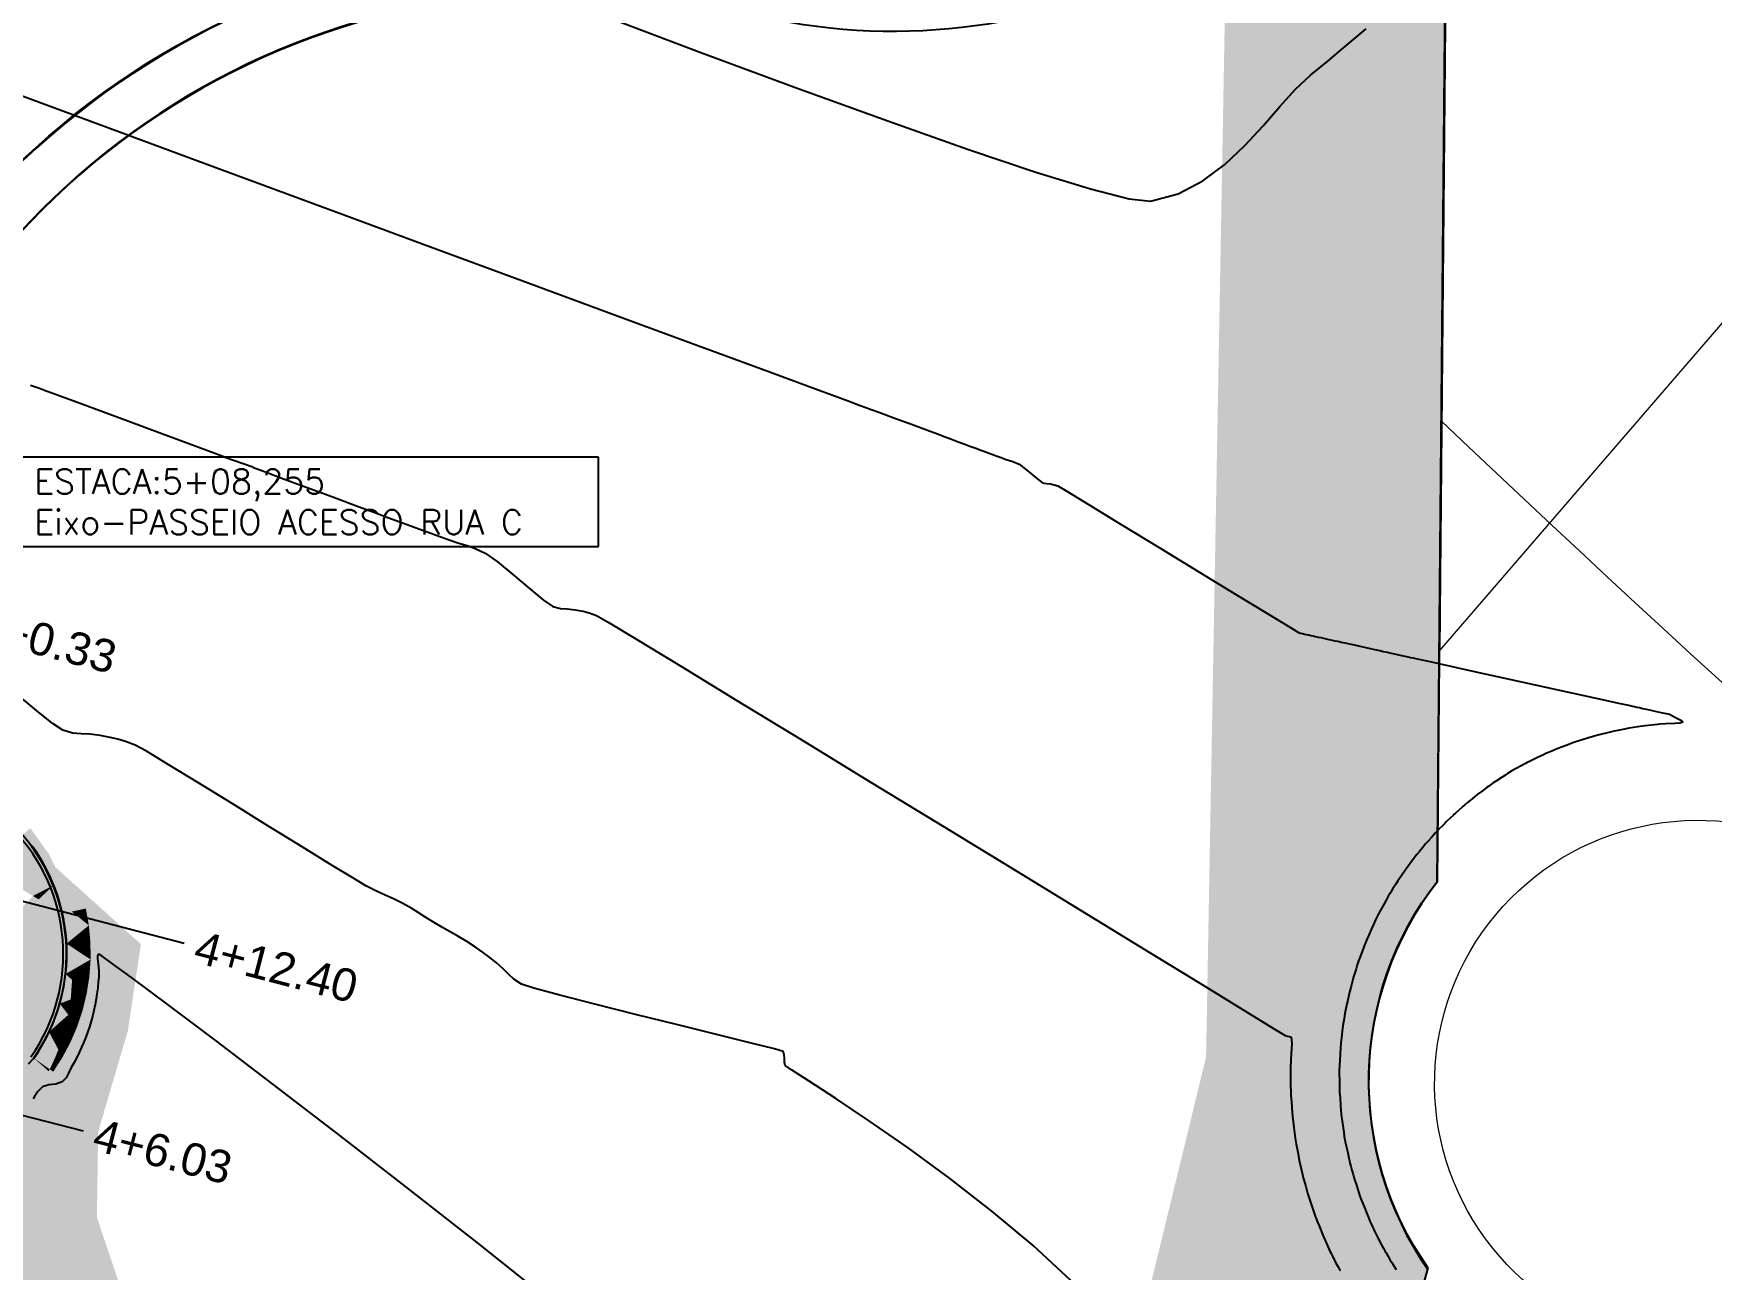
# Model space of a CAD drawing. Header units: millimetres. Extents: x 340454 to 342791, y 6993867 to 6995092.
# Drawn here: x 340772 to 340823.5, y 6994465.9 to 6994503.8 of the extents above; entities that cross this region are included whole.
import ezdxf

# ---------------------------------------------------------------- set-up
doc = ezdxf.new("R2010")
doc.units = ezdxf.units.MM
doc.header["$LTSCALE"] = 10
doc.linetypes.add('DASHDOT', pattern=[25.4, 12.7, -6.35, 0, -6.35])
for name, color, linetype in [('_1 TXT_Elementos', 2, 'Continuous'), ('A-MODELAGEM', 7, 'Continuous'), ('F-HZ-CORREDOR-FEAT', 2, 'Continuous'), ('F-HZ-SECAO-TXT', 7, 'Continuous'), ('Lotes', 7, 'Continuous'), ('T-HM-CURVA_INTERMEDIARIA', 45, 'Continuous'), ('T-HM-CURVA_MESTRA', 20, 'Continuous'), ('TRAMA', 7, 'Continuous'), ('U-SC-SECAO_TIPO', 251, 'Continuous'), ('URB-Calçadas', 2, 'Continuous'), ('URB-Quadras', 3, 'Continuous')]:
    doc.layers.add(name, color=color, linetype=linetype)
doc.layers.add('LOTES OK', color=7, linetype='Continuous', lineweight=0)
doc.styles.add('ARIAL', font='arial.ttf', dxfattribs={"height": 2})
doc.styles.add('Padrao', font='romans.shx', dxfattribs={"height": 1.5})

msp = doc.modelspace()

# ---------------------------------------------------------------- hatches: boundary and pattern name
at = {"layer": 'TRAMA'}
h = msp.add_hatch(dxfattribs=at)
h.set_pattern_fill('MUDST', color=253, scale=0.8)
h.set_pattern_definition([(0, (340635.80377947, 6994418.669295673), (0.4, 0.2), [0.2, -0.2, 0, -0.2, 0, -0.2])])
edge = h.paths.add_edge_path()
edge.add_line((340775.2415900321, 6994463.544010231), (340773.926956835, 6994467.451392227))
edge.add_line((340773.926956835, 6994467.451392227), (340773.9634744253, 6994470.080658616))
edge.add_line((340773.9634744253, 6994470.080658616), (340774.8764141432, 6994473.184653659))
edge.add_line((340774.8764141432, 6994473.184653659), (340775.2781076196, 6994475.850437636))
edge.add_line((340775.2781076196, 6994475.850437636), (340772.3567005207, 6994478.479704026))
edge.add_line((340772.3567005207, 6994478.479704026), (340772.1113163687, 6994478.56879254))
edge.add_arc((340767.3695685561, 6994475.545401261), 5.62361690937754, -34.95139549330008, 32.522038567593995, ccw=False)
edge.add_arc((340777.8891214546, 6994467.081107953), 7.900370997729873, 138.4255521696535, 185.7549853842249)
edge.add_arc((340763.7674326897, 6994465.308064565), 6.337497923340344, 8.402893336363604, 8.903292699112399, ccw=False)
edge.add_arc((340763.7122437732, 6994465.674823641), 6.349340429803295, -132.91346437279537, 5.054143466917878, ccw=False)
edge.add_line((340759.3890223452, 6994461.024675216), (340758.6532879491, 6994458.189724213))
edge.add_arc((340759.3498656192, 6994458.087026017), 0.7041074988444227, 171.6131574558095, 219.1842201996361)
edge.add_arc((340763.377193621, 6994463.712554177), 7.600189761903664, 233.0076796841595, 307.83901238882)
edge.add_arc((340770.751698473, 6994453.50958394), 5.000291640619234, -10.29082750913659, 122.84783326294561, ccw=False)
edge.add_arc((340781.3975773245, 6994453.004215658), 5.739147931130092, 183.8755596439495, 221.0511416022535)
edge.add_arc((340774.7480246409, 6994446.18660715), 3.831837472670708, -82.83534843441782, 52.709844923004084, ccw=False)
edge.add_line((340775.2259357328, 6994442.384689291), (340779.3156788801, 6994440.222130106))
edge.add_line((340779.3156788801, 6994440.222130106), (340785.1272172448, 6994436.453261166))
edge.add_line((340785.1272172448, 6994436.453261166), (340786.6922318046, 6994435.438325981))
edge.add_line((340786.6922318046, 6994435.438325981), (340788.1894529429, 6994434.050657608))
edge.add_line((340788.1894529429, 6994434.050657608), (340789.8327444349, 6994433.59418775))
edge.add_line((340789.8327444349, 6994433.59418775), (340792.4254932362, 6994434.3975747))
edge.add_line((340792.4254932362, 6994434.3975747), (340794.8356540943, 6994432.973388739))
edge.add_line((340794.8356540943, 6994432.973388739), (340795.3492992758, 6994431.340994197))
edge.add_line((340795.3492992758, 6994431.340994197), (340796.2246580883, 6994427.22678487))
edge.add_line((340796.2246580883, 6994427.226784871), (340803.3063628259, 6994425.217001162))
edge.add_line((340803.3063628259, 6994425.217001162), (340814.8207168676, 6994465.865040171))
edge.add_arc((340823.0024518378, 6994471.620362343), 10.00322550096473, 142.1474801481181, 215.1239111554315, ccw=False)
edge.add_line((340815.1039763781, 6994477.758652482), (340815.4399930966, 6994514.817981791))
edge.add_arc((340798.3779635882, 6994522.633541154), 18.76688091038982, 303.10439731711165, 335.38902857192556, ccw=False)
edge.add_line((340808.6278006035, 6994506.912960367), (340808.0057075338, 6994472.384672696))
edge.add_line((340808.0057075338, 6994472.384672696), (340798.512794486, 6994433.373198987))
edge.add_line((340798.512794486, 6994433.373198987), (340797.6268719293, 6994433.818692997))
edge.add_line((340797.6268719293, 6994433.818692997), (340792.7700326273, 6994436.119301088))
edge.add_line((340792.7700326273, 6994436.119301088), (340790.9441531894, 6994439.588472017))
edge.add_line((340790.9441531894, 6994439.588472017), (340792.185751206, 6994442.546396706))
edge.add_line((340792.185751206, 6994442.546396706), (340790.9441531894, 6994444.700934443))
edge.add_line((340790.9441531894, 6994444.700934443), (340790.2868365913, 6994446.745919412))
edge.add_line((340790.2868365913, 6994446.745919412), (340790.7250476561, 6994449.995984809))
edge.add_line((340790.7250476561, 6994449.995984809), (340789.2643441081, 6994450.397678287))
edge.add_line((340789.2643441081, 6994450.397678287), (340786.1968666546, 6994450.069019986))
edge.add_line((340786.1968666546, 6994450.069019986), (340784.3709872158, 6994449.66732651))
edge.add_line((340784.3709872158, 6994449.66732651), (340784.9187510477, 6994447.731894307))
edge.add_line((340784.9187510477, 6994447.731894307), (340783.7867057964, 6994445.577356572))
edge.add_line((340783.7867057964, 6994445.577356572), (340782.1434143034, 6994445.321733451))
edge.add_line((340782.1434143034, 6994445.321733451), (340778.1629971291, 6994448.170105372))
edge.add_line((340778.1629971291, 6994448.170105372), (340777.8708564208, 6994452.26007531))
edge.add_line((340777.8708564208, 6994452.26007531), (340777.1770222343, 6994455.254517589))
edge.add_line((340777.1770222343, 6994455.254517589), (340776.4466704594, 6994460.038321714))
edge.add_line((340776.4466704594, 6994460.038321714), (340775.2415900321, 6994463.544010231))

# ---------------------------------------------------------------- linework, layer by layer
at = {"layer": 'A-MODELAGEM', "color": 11, "linetype": 'Continuous', "lineweight": -3}
for points in [[(340771.6592882528, 6994479.223998389), (340772.193969584, 6994478.481517777), (340771.8807109069, 6994479.412612193)], [(340772.193969584, 6994478.481517777), (340772.4430491945, 6994478.631725987), (340771.8807109069, 6994479.412612193)], [(340771.6592882528, 6994479.223998389), (340771.2883278076, 6994477.73459029), (340772.193969584, 6994478.481517777)], [(340772.193969584, 6994478.481517777), (340771.2883278076, 6994477.73459029), (340771.9614103069, 6994477.331620788)], [(340772.193969584, 6994478.481517777), (340771.9614103069, 6994477.331620788), (340772.6011626374, 6994477.662154973)], [(340772.193969584, 6994478.481517777), (340772.6011626374, 6994477.662154973), (340772.4430491945, 6994478.631725987)], [(340772.6011626374, 6994477.662154973), (340772.8713047386, 6994477.769980778), (340772.4430491945, 6994478.631725987)], [(340772.6011626374, 6994477.662154973), (340772.8700868408, 6994476.787602883), (340772.8713047386, 6994477.769980778)], [(340772.8713047386, 6994477.769980778), (340772.8700868408, 6994476.787602883), (340772.9195098532, 6994477.613215849)], [(340772.6011626374, 6994477.662154973), (340771.9614103069, 6994477.331620788), (340772.1351196113, 6994477.227622315)], [(340772.6011626374, 6994477.662154973), (340772.1351196113, 6994477.227622315), (340772.8700868408, 6994476.787602883)], [(340773.6785087959, 6994476.427369917), (340773.1837030865, 6994476.826353028), (340773.0764044271, 6994475.933115059)], [(340773.5866458039, 6994476.945490871), (340773.1769238921, 6994476.85521195), (340773.1837030865, 6994476.826353028)], [(340773.5866458039, 6994476.945490871), (340773.1837030865, 6994476.826353028), (340773.6785087959, 6994476.427369917)], [(340773.6785087959, 6994476.427369917), (340773.0764044271, 6994475.933115059), (340773.0888480698, 6994475.870664306)], [(340773.6785087959, 6994476.427369917), (340773.0888480698, 6994475.870664306), (340773.7272059636, 6994475.903426487)], [(340773.7272059636, 6994475.903426487), (340773.0888480698, 6994475.870664306), (340773.0977357314, 6994475.797421674)], [(340773.7272059636, 6994475.903426487), (340773.0977357314, 6994475.797421674), (340773.7324036425, 6994475.377250551)], [(340773.7324036425, 6994475.377250551), (340773.0977357314, 6994475.797421674), (340773.1618185674, 6994475.049232512)], [(340773.7324036425, 6994475.377250551), (340773.1618185674, 6994475.049232512), (340773.1678552805, 6994474.912867906)], [(340773.7324036425, 6994475.377250551), (340773.1678552805, 6994474.912867906), (340773.6940662192, 6994474.852447377)], [(340773.6124563748, 6994474.33261282), (340773.1625602448, 6994474.752059516), (340773.1212217538, 6994474.14986938)], [(340773.6940662192, 6994474.852447377), (340773.1678552805, 6994474.912867906), (340773.1625602448, 6994474.752059516)], [(340773.6940662192, 6994474.852447377), (340773.1625602448, 6994474.752059516), (340773.6124563748, 6994474.33261282)], [(340773.6124563748, 6994474.33261282), (340773.1212217538, 6994474.14986938), (340773.0971795163, 6994473.933695313)], [(340773.6124563748, 6994474.33261282), (340773.0971795163, 6994473.933695313), (340773.4881332864, 6994473.821308703)], [(340773.3219487939, 6994473.32203839), (340773.0482682968, 6994473.678475173), (340772.9500752533, 6994473.250308941)], [(340773.4881332864, 6994473.821308703), (340773.0971795163, 6994473.933695313), (340773.0482682968, 6994473.678475173)], [(340773.4881332864, 6994473.821308703), (340773.0482682968, 6994473.678475173), (340773.3219487939, 6994473.32203839)], [(340773.3219487939, 6994473.32203839), (340772.9500752533, 6994473.250308941), (340772.8689560572, 6994472.955738522)], [(340773.3219487939, 6994473.32203839), (340772.8689560572, 6994472.955738522), (340773.1150415649, 6994472.838222796)], [(340772.868829292, 6994472.373176941), (340772.7430004762, 6994472.609530052), (340772.6447780011, 6994472.367586209)], [(340773.1150415649, 6994472.838222796), (340772.8689560572, 6994472.955738522), (340772.7430004762, 6994472.609530052)], [(340773.1150415649, 6994472.838222796), (340772.7430004762, 6994472.609530052), (340772.868829292, 6994472.373176941)], [(340772.868829292, 6994472.373176941), (340772.6447780011, 6994472.367586209), (340772.4783818903, 6994472.004781451)], [(340772.868829292, 6994472.373176941), (340772.4783818903, 6994472.004781451), (340772.5849989788, 6994471.930087239)], [(340772.4617299314, 6994471.974211441), (340772.4617285875, 6994471.974212502), (340772.4432057682, 6994471.944409214)], [(340772.4617299314, 6994471.974211441), (340772.4783818903, 6994472.004781451), (340772.4617285875, 6994471.974212502)]]:
    msp.add_solid(points, dxfattribs=at)
at = {"layer": 'A-MODELAGEM', "color": 161, "linetype": 'Continuous', "lineweight": -3}
for points in [[(340771.9614103069, 6994477.331620788), (340769.7056343469, 6994474.962400799), (340772.1351196113, 6994477.227622315)], [(340772.8700868408, 6994476.787602883), (340772.1351196113, 6994477.227622315), (340769.7056343469, 6994474.962400799)], [(340772.8700868408, 6994476.787602883), (340773.1541393306, 6994476.850191556), (340772.9195098532, 6994477.613215849)], [(340772.8700868408, 6994476.787602883), (340769.7056343469, 6994474.962400799), (340772.9944229273, 6994475.865818163)], [(340772.8700868408, 6994476.787602883), (340772.9944229273, 6994475.865818163), (340773.1541393306, 6994476.850191556)], [(340773.1837030865, 6994476.826353028), (340773.1541393306, 6994476.850191556), (340772.9944229273, 6994475.865818163)], [(340773.1837030865, 6994476.826353028), (340772.9944229273, 6994475.865818163), (340773.0764044271, 6994475.933115059)], [(340773.1837030865, 6994476.826353028), (340773.1769238921, 6994476.85521195), (340773.1541393306, 6994476.850191556)], [(340772.9944229273, 6994475.865818163), (340769.7056343469, 6994474.962400799), (340770.2111829591, 6994474.320860465)], [(340772.9944229273, 6994475.865818163), (340770.2111829591, 6994474.320860465), (340772.9651083183, 6994474.936147693)], [(340773.0977357314, 6994475.797421674), (340772.9944229273, 6994475.865818163), (340772.9651083183, 6994474.936147693)], [(340773.0977357314, 6994475.797421674), (340772.9651083183, 6994474.936147693), (340773.1618185674, 6994475.049232512)], [(340773.0888480698, 6994475.870664306), (340773.0764044271, 6994475.933115059), (340772.9944229273, 6994475.865818163)], [(340773.0977357314, 6994475.797421674), (340773.0888480698, 6994475.870664306), (340772.9944229273, 6994475.865818163)], [(340772.9651083183, 6994474.936147693), (340770.2111829591, 6994474.320860465), (340772.7829450721, 6994474.024027589)], [(340773.1625602448, 6994474.752059516), (340772.9651083183, 6994474.936147693), (340772.7829450721, 6994474.024027589)], [(340773.1625602448, 6994474.752059516), (340772.7829450721, 6994474.024027589), (340773.1212217538, 6994474.14986938)], [(340773.1678552805, 6994474.912867906), (340773.1618185674, 6994475.049232512), (340772.9651083183, 6994474.936147693)], [(340773.1625602448, 6994474.752059516), (340773.1678552805, 6994474.912867906), (340772.9651083183, 6994474.936147693)], [(340772.7829450721, 6994474.024027589), (340770.2111829591, 6994474.320860465), (340770.8385248865, 6994473.091344777)], [(340773.0971795163, 6994473.933695313), (340773.1212217538, 6994474.14986938), (340772.7829450721, 6994474.024027589)], [(340772.7829450721, 6994474.024027589), (340770.8385248865, 6994473.091344777), (340772.4529172413, 6994473.154413789)], [(340773.0482682968, 6994473.678475173), (340772.7829450721, 6994474.024027589), (340772.4529172413, 6994473.154413789)], [(340773.0482682968, 6994473.678475173), (340772.4529172413, 6994473.154413789), (340772.9500752533, 6994473.250308941)], [(340773.0482682968, 6994473.678475173), (340773.0971795163, 6994473.933695313), (340772.7829450721, 6994474.024027589)], [(340772.4529172413, 6994473.154413789), (340770.8385248865, 6994473.091344777), (340771.9840545058, 6994472.351099238)], [(340772.7430004762, 6994472.609530052), (340772.4529172413, 6994473.154413789), (340771.9840545058, 6994472.351099238)], [(340772.8689560572, 6994472.955738522), (340772.9500752533, 6994473.250308941), (340772.4529172413, 6994473.154413789)], [(340772.7430004762, 6994472.609530052), (340772.8689560572, 6994472.955738522), (340772.4529172413, 6994473.154413789)], [(340770.8385248865, 6994473.091344777), (340771.606264122, 6994471.890721851), (340771.9840545058, 6994472.351099238)], [(340772.7430004762, 6994472.609530052), (340771.9840545058, 6994472.351099238), (340772.6447780011, 6994472.367586209)], [(340772.4432057682, 6994471.944409214), (340771.9840545058, 6994472.351099238), (340771.606264122, 6994471.890721851)], [(340772.4783818903, 6994472.004781451), (340772.6447780011, 6994472.367586209), (340771.9840545058, 6994472.351099238)], [(340772.4783818903, 6994472.004781451), (340771.9840545058, 6994472.351099238), (340772.4617285875, 6994471.974212502)], [(340772.4432057682, 6994471.944409214), (340772.4617285875, 6994471.974212502), (340771.9840545058, 6994472.351099238)], [(340772.1729308539, 6994471.460401777), (340771.606264122, 6994471.890721851), (340771.2642265381, 6994471.403194208)], [(340772.1729308539, 6994471.460401777), (340772.4432057682, 6994471.944409214), (340771.606264122, 6994471.890721851)], [(340771.9083581846, 6994470.986605903), (340772.1729308539, 6994471.460401777), (340771.2642265381, 6994471.403194208)]]:
    msp.add_solid(points, dxfattribs=at)
at = {"layer": 'F-HZ-CORREDOR-FEAT', "color": 2, "linetype": 'Continuous', "lineweight": -3}
msp.add_polyline3d([(340771.8287809952, 6994472.170377375, 723.5), (340771.9840545058, 6994472.351099238, 723.5), (340772.0971986615, 6994472.518948811, 723.5), (340772.2042282718, 6994472.690761912, 723.5), (340772.3050046436, 6994472.866315898, 723.5), (340772.3993971865, 6994473.045383279, 723.5), (340772.4872835826, 6994473.227732013, 723.5), (340772.5685499452, 6994473.413125803, 723.5), (340772.6430909659, 6994473.601324409, 723.5), (340772.7108100514, 6994473.792083955, 723.5), (340772.7716194484, 6994473.985157249, 723.5), (340772.8254403576, 6994474.180294095, 723.5), (340772.8722030356, 6994474.377241629, 723.5), (340772.9118468854, 6994474.575744637, 723.5), (340772.9443205348, 6994474.775545891, 723.5), (340772.9695819031, 6994474.976386481, 723.5), (340772.9875982557, 6994475.178006149, 723.5), (340772.998346246, 6994475.380143626, 723.5), (340773.0018119465, 6994475.582536976, 723.5), (340772.9979908661, 6994475.784923929, 723.5), (340772.9868879564, 6994475.987042222, 723.5), (340772.968517605, 6994476.188629943, 723.5), (340772.9429036169, 6994476.389425866, 723.5), (340772.9100791839, 6994476.589169792, 723.5), (340772.8700868411, 6994476.787602883, 723.5), (340772.8700868408, 6994476.787602883, 723.5), (340772.8215387843, 6994476.990027427, 723.5), (340772.7655317428, 6994477.190516382, 723.5), (340772.7021424685, 6994477.388794997, 723.5), (340772.6314578298, 6994477.584591554, 723.5), (340772.5535746931, 6994477.777637731, 723.5), (340772.4685997891, 6994477.967668979, 723.5), (340772.3766495676, 6994478.154424881, 723.5), (340772.2778500368, 6994478.337649503, 723.5), (340772.1723365916, 6994478.517091757, 723.5), (340772.0602538275, 6994478.692505735, 723.5), (340771.9417553425, 6994478.863651049, 723.5)], dxfattribs=at)
at = {"layer": 'Lotes', "color": 253}
for p, q in [((340815.1039763781, 6994477.758652482), (340815.6185912582, 6994534.51559718)), ((340802.2143440475, 6994421.369147025), (340814.8207168676, 6994465.865040171))]:
    msp.add_line(p, q, dxfattribs=at)
at = {"layer": 'Lotes'}
msp.add_lwpolyline([(340814.8296901638, 6994465.896712184, -0.3296365296011478), (340815.1129496743, 6994477.790324494), (340815.6275645545, 6994534.547269193), (340837.6918527535, 6994554.89342866, -0.01954912389128214), (340816.0881231818, 6994580.139579329, -0.01115473295770869), (340804.4535534656, 6994595.590278958), (340780.2366630904, 6994577.232246371), (340785.597147237, 6994569.969349294), (340782.2520063446, 6994557.079764986), (340779.0083927853, 6994544.581388451), (340775.4333531746, 6994530.805952393), (340771.7739909458, 6994516.70560222), (340768.9476800381, 6994505.815187168), (340765.681632828, 6994493.230368704), (340762.6880162802, 6994481.695287187), (340758.9881128874, 6994467.438722741), (340754.7892308826, 6994451.259480867), (340715.382214468, 6994462.082285518, -0.04130069244914397), (340714.8638121338, 6994460.516104633), (340710.7490761728, 6994451.519120874), (340803.3136639392, 6994425.249344407), (340814.8296901638, 6994465.896712184, -0.3296365296011478)], format="xyb", close=True, dxfattribs=at)
at = {"layer": 'Lotes', "color": 251, "true_color": 0x636466}
msp.add_lwpolyline([(340766.8921907106, 6994489.93315932), (340765.0014257926, 6994490.560643299, 0.2222581499363408), (340765.813768704, 6994491.327551419, -0.3766149161017862), (340794.3451807671, 6994505.878228046, 0.3367211616832966), (340813.4743908221, 6994514.268046468), (340813.5450234131, 6994533.489167686, -0.6948479457966152), (340781.9964642803, 6994554.546171589), (340782.4607269677, 6994557.835278867), (340785.6109932791, 6994569.973967346), (340787.7725853698, 6994570.390041351), (340784.1879275, 6994556.577544322, 0.7895575589109255), (340814.2785100929, 6994536.019859605), (340815.6309933806, 6994534.546492909), (340815.449017747, 6994514.849835478, -0.3586739183881637), (340793.9940628533, 6994504.419901536, 0.3878772463581783)], format="xyb", close=True, dxfattribs=at)
at = {"layer": 'Lotes', "color": 253}
for centre, radius, start, end in [((340788.3601384544, 6994482.317241807), 24.27670668395491, 75.65219258227708, 158.2943548195015), ((340788.3601384544, 6994482.317241807), 22.77670668395491, 75.65219258227708, 160.5505811758116), ((340767.3695685561, 6994475.545401261), 5.523616909317277, 325.1081657907425, 123.0218930044139), ((340767.3695685561, 6994475.545401261), 5.623616909317277, 325.1081657907425, 121.9188197611606), ((340823.0024518378, 6994471.620362343), 10.00322550096479, 142.1474801398777, 215.1239111694856)]:
    msp.add_arc(centre, radius, start, end, dxfattribs=at)
at = {"layer": 'LOTES OK', "lineweight": 20}
msp.add_lwpolyline([(340857.9033050556, 6994534.394199071, -0.008295069732693427), (340847.6205100361, 6994544.472934299), (340815.4376068454, 6994512.074343974), (340815.1909798104, 6994484.873814948), (340857.9033050556, 6994534.394199071, -0.008295069732693427)], format="xyb", close=True, dxfattribs=at)
at = {"layer": 'T-HM-CURVA_INTERMEDIARIA', "color": 45, "linetype": 'Continuous', "lineweight": -3, "flags": 128}
for points, elevation in [([(340789.3193429707, 6994504.444896592), (340792.4824064084, 6994503.253575752), (340795.4707935611, 6994502.145349494), (340798.2231078309, 6994501.145875887), (340800.6779526199, 6994500.280812996), (340802.7739313301, 6994499.57581889), (340804.4496473639, 6994499.056551631), (340805.643704123, 6994498.748669288), (340806.2947050099, 6994498.677829929), (340807.143992362, 6994498.911958712), (340807.9041641515, 6994499.304251345), (340808.5862406133, 6994499.811328391), (340809.2012419826, 6994500.389810418), (340809.7601884942, 6994500.996317998), (340810.2741003834, 6994501.587471693), (340810.7539978853, 6994502.119892076), (340811.2109012346, 6994502.550199711), (340811.741920501, 6994502.984459364), (340812.1710048669, 6994503.340900363), (340812.5485129214, 6994503.65918158), (340812.9248032538, 6994503.978961884)], 727), ([(340803.8547263966, 6994465.516274843), (340802.690215818, 6994466.593943034), (340801.4258295692, 6994467.650291326), (340800.1245797387, 6994468.657608193), (340798.8494784153, 6994469.588182115), (340797.6635376873, 6994470.414301568), (340796.6297696433, 6994471.108255027), (340795.811186372, 6994471.642330973), (340795.2707999616, 6994471.98881788), (340795.071622501, 6994472.120004225), (340795.05427568, 6994472.225094552), (340795.0513076852, 6994472.338575754), (340795.0426976786, 6994472.455637578), (340795.0129855432, 6994472.554718344), (340794.7407027548, 6994472.629418639), (340794.0294275287, 6994472.808389344), (340793.0008023298, 6994473.063577546), (340791.7764696231, 6994473.366930331), (340790.4780718734, 6994473.690394782), (340789.2272515458, 6994474.005917992), (340788.145651105, 6994474.28544704), (340787.3549130162, 6994474.500929016), (340786.9766797441, 6994474.624311005), (340786.7386095195, 6994474.774742898), (340786.5723177664, 6994474.927742926), (340786.4125075815, 6994475.094739524), (340786.1938820617, 6994475.287161126), (340785.9588096602, 6994475.467182117), (340785.7613992162, 6994475.611585296), (340785.5539644067, 6994475.753711733), (340785.2888189079, 6994475.926902495), (340785.0128696916, 6994476.098030041), (340784.7773693039, 6994476.233512316), (340784.5411497837, 6994476.366008608), (340784.2630431697, 6994476.52817821), (340784.0013427284, 6994476.691026612), (340783.800183174, 6994476.82241127), (340783.5971587164, 6994476.950269429), (340783.329863566, 6994477.102538334), (340783.0411474755, 6994477.247219638), (340782.7854688642, 6994477.359472057), (340782.5178349419, 6994477.477968435), (340782.1932529184, 6994477.641381609), (340781.8355771051, 6994477.853139992), (340781.1520571634, 6994478.271823316), (340780.2362161128, 6994478.837560549), (340779.1815769732, 6994479.490480654), (340778.0816627641, 6994480.170712594), (340777.0299965055, 6994480.818385334), (340776.1201012166, 6994481.373627837), (340775.4454999174, 6994481.776569067), (340775.0997156274, 6994481.967337988), (340774.809456934, 6994482.080923188), (340774.5739091791, 6994482.149060953), (340774.3320550945, 6994482.199723382), (340774.0228774118, 6994482.260882574), (340773.7035980434, 6994482.302046253), (340773.4390461594, 6994482.308882908), (340773.1796153782, 6994482.333605778), (340772.8756993181, 6994482.428428109), (340772.5821670722, 6994482.617177573), (340772.1303798172, 6994482.974064605), (340771.5760760743, 6994483.437521126)], 724), ([(340787.832794984, 6994464.908899999), (340785.6048416767, 6994466.680298691), (340783.4041142283, 6994468.406513274), (340781.292767965, 6994470.043693776), (340779.3329582129, 6994471.54799023), (340777.5868402986, 6994472.875552666), (340776.1165695481, 6994473.982531115), (340774.9843012877, 6994474.825075606), (340774.3636168516, 6994475.279251573), (340774.0853136479, 6994475.476898509), (340773.9963844957, 6994475.535313022), (340773.9823935426, 6994475.541462846), (340773.9658961543, 6994475.529760652), (340773.9469194059, 6994475.492032437), (340773.9449979361, 6994475.405255379), (340773.968180158, 6994475.248957366), (340773.9875240054, 6994475.022091498), (340773.980326582, 6994474.836304376), (340773.9695611596, 6994474.688935892), (340773.9496823688, 6994474.504075158), (340773.9271441093, 6994474.319519788), (340773.9042274816, 6994474.173546528), (340773.8691279167, 6994473.990963182), (340773.8314032496, 6994473.808904109), (340773.7964924376, 6994473.665326255), (340773.746412595, 6994473.486271329), (340773.6937600033, 6994473.307955985), (340773.6470942095, 6994473.16775731), (340773.5823772275, 6994472.993457656), (340773.5151574774, 6994472.820107831), (340773.457056448, 6994472.68424895), (340773.3781457564, 6994472.515898841), (340773.2968194261, 6994472.348702294), (340773.2276812593, 6994472.218114092), (340773.1351175403, 6994472.05686703), (340773.0495499504, 6994471.882792857), (340772.9791564555, 6994471.744193591), (340772.8549577664, 6994471.619507431), (340772.6590125141, 6994471.549591326), (340772.4458802577, 6994471.529821284), (340772.2553330989, 6994471.47041409), (340772.1097050415, 6994471.327617293), (340772.010860589, 6994471.173758629), (340771.9678675923, 6994471.093175156)], 723)]:
    msp.add_lwpolyline(points, dxfattribs=dict(at, elevation=elevation))
at = {"layer": 'U-SC-SECAO_TIPO', "color": 251, "linetype": 'DASHDOT', "lineweight": -3}
msp.add_lwpolyline([(340707.7127667693, 6994487.19172467), (340761.5192487005, 6994473.221422977), (340773.4996159328, 6994470.110843385)], dxfattribs=at)
at = {"layer": 'URB-Calçadas', "lineweight": 0}
msp.add_lwpolyline([(340929.4962612677, 6994396.688657155, -0.02977888698519165), (340865.3719861326, 6994434.154716613, -0.02638755724755585), (340826.4974102738, 6994464.235048761, -1.542162776809688), (340826.3174376402, 6994478.992449414, 0.02954625008291793), (340871.6682348978, 6994443.174542082, 0.4274982092078489), (340881.5897919205, 6994445.170834777), (340908.3601913211, 6994487.467860007, 0.3995372229173022), (340906.4819738482, 6994496.930335279, -0.09094665630603889), (340799.1113483528, 6994606.609013187, 0.4756489396069019)], format="xyb", dxfattribs=at)
at = {"layer": 'URB-Quadras', "color": 252, "lineweight": 0}
msp.add_lwpolyline([(340815.2411144089, 6994491.9256553, 0.03821255592600676), (340872.8130074005, 6994444.814510348, 0.4274982092043948), (340879.8998338775, 6994446.24043368), (340906.6702332781, 6994488.53745891, 0.3995372229516505), (340905.3286493866, 6994495.296369953, -0.09094665630603511), (340797.453226862, 6994605.490696093, 0.4271645758841804), (340790.3324443423, 6994606.713177383), (340742.1055204778, 6994571.001784097, 0.2650804574618922), (340740.1075350162, 6994566.46906181, -0.1723070035642484), (340715.61074712, 6994465.576284709, -0.08917161843095704), (340715.61074712, 6994465.576284709, -2.016246727265876), (340701.9173511911, 6994473.704232113, 0.1571941398471889), (340704.2698618572, 6994475.673686822, 0.1979946803496958), (340722.4662358675, 6994581.028750973, 0.1048692255249111), (340721.6035202781, 6994582.915430511), (340685.6056023084, 6994631.48151991, 0.2534995179847473), (340684.7421263697, 6994631.884239211, -0.1805595750424949), (340678.012140247, 6994633.94494546)], format="xyb", dxfattribs=at)
msp.add_lwpolyline([(340837.6918525246, 6994554.893428299, -0.0195491238912916), (340816.088122953, 6994580.139578967, -0.01115473295770325), (340804.4535532367, 6994595.590278597), (340780.2366628615, 6994577.23224601), (340785.5971470081, 6994569.969348933), (340782.2520061157, 6994557.079764625), (340779.0083925564, 6994544.58138809), (340775.4333529457, 6994530.805952032), (340771.7739907169, 6994516.705601859), (340768.9476798092, 6994505.815186807), (340765.6816325991, 6994493.230368342), (340762.6880160513, 6994481.695286825), (340758.9881126586, 6994467.43872238), (340754.7892306537, 6994451.259480505), (340715.3822142391, 6994462.082285156, -0.04130069239981519), (340714.8638119058, 6994460.516104273), (340709.0659121114, 6994447.838836332), (340802.2233171148, 6994421.400818677), (340814.8146837231, 6994465.843745373, -0.3270258552742779), (340815.1129494454, 6994477.790324134), (340815.6275643256, 6994534.547268832), (340837.6918525246, 6994554.893428299, -0.01914531053851413)], format="xyb", close=True, dxfattribs=at)

# ---------------------------------------------------------------- texts
at = {"layer": 'F-HZ-SECAO-TXT', "color": 7, "linetype": 'Continuous', "lineweight": -3, "char_height": 1, "attachment_point": 4, "style": 'ARIAL'}
for s, insert, rotation in [('5+0.33', (340770.3156594505, 6994485.712550996), 345.44511915740844), ('4+12.40', (340776.972199361, 6994475.785783651), 345.4451191600662), ('4+6.03', (340773.8625811964, 6994470.016603173), 345.4451191597803)]:
    msp.add_mtext(s, dxfattribs=dict(at, insert=insert, rotation=rotation))

# ---------------------------------------------------------------- next in the draw order: texts
at = {"layer": '_1 TXT_Elementos', "color": 1, "linetype": 'Continuous', "lineweight": -3, "insert": (340772.0021198722, 6994489.442215593), "char_height": 0.75, "width": 17.13392857142858, "attachment_point": 4, "style": 'Padrao', "bg_fill": 3, "box_fill_scale": 1.5, "bg_fill_color": 256, "bg_fill_true_color": 13158600, "bg_fill_transparency": 0}
msp.add_mtext('{\\C1;ESTACA:5+08,255\\PEixo-PASSEIO ACESSO RUA C}', dxfattribs=at)

# ---------------------------------------------------------------- next in the draw order: linework, layer by layer
at = {"layer": '_1 TXT_Elementos', "color": 1, "linetype": 'Continuous', "lineweight": -3}
for p, q in [((340789.3414055865, 6994490.817215593), (340771.6271198722, 6994490.817215593)), ((340789.3414055865, 6994488.067215593), (340789.3414055865, 6994490.817215593)), ((340771.6271198722, 6994488.067215593), (340789.3414055865, 6994488.067215593))]:
    msp.add_line(p, q, dxfattribs=at)
at = {"layer": 'T-HM-CURVA_INTERMEDIARIA', "color": 45, "linetype": 'Continuous', "lineweight": -3, "elevation": 726, "flags": 128}
msp.add_lwpolyline([(340771.3824841685, 6994502.005861511), (340774.5392785214, 6994500.840245779), (340777.7772863006, 6994499.644639945), (340781.0165432642, 6994498.448570627), (340784.1770851703, 6994497.281564446), (340787.1789477767, 6994496.17314802), (340789.9421668421, 6994495.15284797), (340792.3867781241, 6994494.250190913), (340794.4328173811, 6994493.494703467), (340796.000320371, 6994492.915912254), (340797.0093228521, 6994492.54334389), (340797.3798605824, 6994492.406524997), (340797.5464187416, 6994492.345025318), (340797.7129769009, 6994492.283525639), (340797.9547346623, 6994492.194349109), (340798.4133439166, 6994492.0251924), (340798.9550351809, 6994491.825313753), (340799.4460389722, 6994491.643971399), (340799.7525858075, 6994491.530423582), (340799.9895741561, 6994491.441589298), (340800.1794040604, 6994491.369855214), (340800.3890154575, 6994491.291218779), (340800.589706017, 6994491.216758727), (340800.7503456989, 6994491.157619069), (340800.9342328756, 6994491.08989519), (340801.1136618209, 6994491.023640374), (340801.2570974497, 6994490.970676227), (340801.4220940951, 6994490.909750593), (340801.5833844985, 6994490.850193501), (340801.7122788253, 6994490.802598787), (340801.8611975448, 6994490.747609987), (340802.0652198036, 6994490.68384873), (340802.2585047652, 6994490.600902797), (340802.5027807808, 6994490.419374243), (340802.8002054936, 6994490.171452914), (340802.9839379322, 6994490.029982616), (340803.1048062522, 6994490.00645059), (340803.2267580489, 6994489.994518701), (340803.3426178039, 6994489.968700291), (340803.454689512, 6994489.932384904), (340803.7258855275, 6994489.770154938), (340804.4144278915, 6994489.351867144), (340805.4004146308, 6994488.750965388), (340806.5639437723, 6994488.040893535), (340807.7851133427, 6994487.295095446), (340808.9440213689, 6994486.587014985), (340809.9207658776, 6994485.990096016), (340810.5954448957, 6994485.577782403), (340810.8481564501, 6994485.423518009), (340810.9118371825, 6994485.406168476), (340810.9711250017, 6994485.39313224), (340811.0268348371, 6994485.380882732), (340811.085489089, 6994485.367985805), (340811.1587951098, 6994485.351867239), (340811.2276196427, 6994485.336734065), (340811.2918850607, 6994485.322603351), (340811.3542168278, 6994485.308897811), (340811.4057304273, 6994485.297570974), (340811.4546691541, 6994485.2868103), (340811.534052768, 6994485.269355391), (340811.6500829286, 6994485.243842619), (340811.7725639654, 6994485.216911425), (340811.8812862381, 6994485.193005515), (340811.9660737025, 6994485.174362404), (340812.0386037059, 6994485.15841447), (340812.095122075, 6994485.145987182), (340812.1516404441, 6994485.133559894), (340812.2645319268, 6994485.108737256), (340812.4646676124, 6994485.064731319), (340812.6904925136, 6994485.015076823), (340812.8239859607, 6994484.985724214), (340812.9123530583, 6994484.96629401), (340813.0523346878, 6994484.935514777), (340813.2332148672, 6994484.895742751), (340813.3424772665, 6994484.871718078), (340813.4517396658, 6994484.847693405), (340813.5677330876, 6994484.822188712), (340813.6958420787, 6994484.794020041), (340813.8314723314, 6994484.764197591), (340813.9683870354, 6994484.734092714), (340814.1112493863, 6994484.702680066), (340814.2150456489, 6994484.679857291), (340814.290354739, 6994484.663298289), (340814.3656638291, 6994484.646739287), (340814.4878630193, 6994484.619870067), (340814.6844820263, 6994484.576637378), (340814.7934640623, 6994484.552674351), (340814.8838158973, 6994484.532807742), (340815.0284923516, 6994484.500996209), (340815.2877600788, 6994484.443988287), (340815.4329104893, 6994484.41207254), (340815.5260996233, 6994484.391582065), (340815.8344233866, 6994484.323787677), (340816.6215106773, 6994484.150722518), (340817.6957783542, 6994483.914511984), (340818.8656432762, 6994483.657281483), (340819.9395223017, 6994483.421156408), (340820.7258322896, 6994483.24826216), (340821.0329900984, 6994483.180724143), (340821.1127350908, 6994483.163189773), (340821.1712043503, 6994483.150333522), (340821.2358546032, 6994483.13611819), (340821.3195308482, 6994483.117719415), (340821.4160415862, 6994483.096498583), (340821.5396243362, 6994483.069325144), (340821.6712110041, 6994483.0403918), (340821.8440431674, 6994483.002389374), (340822.0331944689, 6994482.960798688), (340822.1419094766, 6994482.936894377), (340822.1925436708, 6994482.926439443), (340822.2427296505, 6994482.914725984), (340822.4338621509, 6994482.81942236), (340822.6177694178, 6994482.72523792), (340822.6517989109, 6994482.674014633), (340822.5613305609, 6994482.644775135), (340822.4049358293, 6994482.634973071), (340822.1204505602, 6994482.618596185), (340821.9496730462, 6994482.608559931), (340821.8708174578, 6994482.60152319), (340821.7920384612, 6994482.593658935), (340821.6930656395, 6994482.582785656), (340821.5000029011, 6994482.55969635), (340821.2689675861, 6994482.527694392), (340821.0074593921, 6994482.483460973), (340820.7632349774, 6994482.438178216), (340820.6527971237, 6994482.416900888), (340820.5941011247, 6994482.404445347), (340820.5415879553, 6994482.391495107), (340820.3816747429, 6994482.351857777), (340820.0878689181, 6994482.279007325), (340819.9277121004, 6994482.239226643), (340819.873361505, 6994482.222535249), (340819.754535884, 6994482.185952759), (340819.5336591762, 6994482.117871486), (340819.4017736735, 6994482.076986058), (340819.329459689, 6994482.052353268), (340819.2724100397, 6994482.032616328), (340819.223911465, 6994482.014718922), (340819.0976236652, 6994481.968590414), (340818.8969169502, 6994481.89351003), (340818.7442197921, 6994481.832394133), (340818.6307653367, 6994481.785354678), (340818.5220177501, 6994481.738623267), (340818.445223025, 6994481.70511393), (340818.3734334514, 6994481.671483177), (340818.1905343772, 6994481.585528623), (340818.0052991729, 6994481.498341543), (340817.9208877258, 6994481.455920513), (340817.8738161449, 6994481.430554701), (340817.8239880882, 6994481.40353612), (340817.7096860239, 6994481.341564428), (340817.5103089389, 6994481.233417584), (340817.398473612, 6994481.172633101), (340817.3162586608, 6994481.124670579), (340817.2664550258, 6994481.09207424), (340817.2111148522, 6994481.055560798), (340817.1057207641, 6994480.98651528), (340816.9263109917, 6994480.868955079), (340816.8251057999, 6994480.802493623), (340816.7834781162, 6994480.773478425), (340816.7420266165, 6994480.744211232), (340816.6947560514, 6994480.709099762), (340816.6437956216, 6994480.671070857), (340816.4991270229, 6994480.563963227), (340816.3389556065, 6994480.444672528), (340816.2550938121, 6994480.378598285), (340816.1929434802, 6994480.328924133), (340816.1263406996, 6994480.273500352), (340816.0389530619, 6994480.201083122), (340815.9487782021, 6994480.126120753), (340815.9089795615, 6994480.090961874), (340815.8692953049, 6994480.055669475), (340815.7701655421, 6994479.968155138), (340815.6711165729, 6994479.880463962), (340815.632386849, 6994479.843925729), (340815.5937824888, 6994479.807250296), (340815.5041726677, 6994479.722757684), (340815.4147602017, 6994479.638210509), (340815.3773633645, 6994479.600650426), (340815.3400887265, 6994479.562964903), (340815.2660013851, 6994479.488945448), (340815.1785447816, 6994479.400612566), (340815.1189855179, 6994479.336127385), (340815.0598637839, 6994479.271223632), (340814.9300036708, 6994479.130052128), (340814.819007662, 6994479.009349806), (340814.7833118337, 6994478.967909575), (340814.7525087618, 6994478.932403294), (340814.7171109235, 6994478.891271899), (340814.6563609713, 6994478.815197551), (340814.565018798, 6994478.700492024), (340814.4850067431, 6994478.60146367), (340814.3772819188, 6994478.467832608), (340814.2917476008, 6994478.358693914), (340814.2136733518, 6994478.249208044), (340814.1374105253, 6994478.138364584), (340813.9987041067, 6994477.940914547), (340813.8945652428, 6994477.792285453), (340813.8643760828, 6994477.745101686), (340813.8344143447, 6994477.697765628), (340813.7942500393, 6994477.635254291), (340813.7470019425, 6994477.560864864), (340813.7037252008, 6994477.48833513), (340813.6591285483, 6994477.412780397), (340813.6043112541, 6994477.322143004), (340813.5365764168, 6994477.206974166), (340813.4738445425, 6994477.089626777), (340813.3979504028, 6994476.944329407), (340813.3077802667, 6994476.777391328), (340813.2159596668, 6994476.600825503), (340813.1504425353, 6994476.459089577), (340813.0876551699, 6994476.316014618), (340812.9923651736, 6994476.105516315), (340812.933919667, 6994475.976220792), (340812.8996191544, 6994475.891157784), (340812.8809241757, 6994475.845232452), (340812.8617113756, 6994475.797602111), (340812.8286590872, 6994475.70781649), (340812.7797569985, 6994475.57454522), (340812.7363798926, 6994475.459263225), (340812.6915096515, 6994475.335610461), (340812.6522177843, 6994475.213745244), (340812.6138896918, 6994475.089985773), (340812.5654459426, 6994474.937709417), (340812.5349722391, 6994474.841753654), (340812.5118757244, 6994474.759858022), (340812.4896274878, 6994474.68150442), (340812.4602580191, 6994474.559513269), (340812.4069139585, 6994474.337718605), (340812.3563197231, 6994474.129356893), (340812.3290123593, 6994474.01646223), (340812.3184345362, 6994473.96374382), (340812.3085808621, 6994473.913527437), (340812.2905566141, 6994473.82359319), (340812.2724039224, 6994473.714691324), (340812.2474614949, 6994473.564390837), (340812.2281857506, 6994473.453829495), (340812.2102420696, 6994473.343083088), (340812.1910593893, 6994473.177364923), (340812.1683402024, 6994472.968297754), (340812.1495776488, 6994472.816263814), (340812.133730978, 6994472.66399567), (340812.122620704, 6994472.467142408), (340812.1147547456, 6994472.276684416), (340812.1059702283, 6994472.124293795), (340812.0997285726, 6994471.981847866), (340812.09932549, 6994471.824293796), (340812.1008503605, 6994471.704088891), (340812.1009738161, 6994471.591906343), (340812.1012519827, 6994471.504710183), (340812.1034093981, 6994471.440125368), (340812.1055330796, 6994471.383253566), (340812.108318687, 6994471.299296457), (340812.1211000817, 6994471.130555099), (340812.139151863, 6994470.893375376), (340812.1481120203, 6994470.756060012), (340812.1594193635, 6994470.61899677), (340812.1872229701, 6994470.410516542), (340812.2166990663, 6994470.207160947), (340812.2336534446, 6994470.075190607), (340812.2527833599, 6994469.943592344), (340812.2943444333, 6994469.733632752), (340812.3372133126, 6994469.528326801), (340812.3664228554, 6994469.381777213), (340812.3879993, 6994469.27570466), (340812.4088287192, 6994469.190657767), (340812.4262698739, 6994469.121569328), (340812.448806458, 6994469.029934034), (340812.4830573372, 6994468.908114037), (340812.5218310782, 6994468.77068248), (340812.542871761, 6994468.694213262), (340812.564493462, 6994468.617922966), (340812.6227228409, 6994468.442993703), (340812.6903803634, 6994468.241704907), (340812.7346359888, 6994468.108479769), (340812.7630341187, 6994468.022958608), (340812.7815321952, 6994467.97279424), (340812.8177434189, 6994467.884106546), (340812.889407063, 6994467.708728455), (340812.9452077934, 6994467.57203036), (340812.9951314038, 6994467.447797011), (340813.0382249574, 6994467.342813324), (340813.0860313672, 6994467.238366533), (340813.1230711223, 6994467.15947772), (340813.1468715084, 6994467.107501896), (340813.1708555305, 6994467.055614558), (340813.2219955517, 6994466.953363406), (340813.2751361023, 6994466.847565677), (340813.3059305994, 6994466.785644325), (340813.3335279598, 6994466.730413281), (340813.38007707, 6994466.643490456), (340813.4189042469, 6994466.57104367), (340813.4634036346, 6994466.488729176), (340813.4995312497, 6994466.425716806), (340813.5359461902, 6994466.362864967), (340813.5986532357, 6994466.25403215), (340813.6662484022, 6994466.137955997), (340813.7121284736, 6994466.064795581), (340813.7585286036, 6994465.991950798), (340813.8483766817, 6994465.850401055)], dxfattribs=at)
at = {"layer": 'T-HM-CURVA_MESTRA', "color": 20, "linetype": 'Continuous', "lineweight": -3, "elevation": 725, "flags": 128}
msp.add_lwpolyline([(340771.8898430447, 6994493.031338769), (340772.1578801743, 6994492.932369151), (340772.366565374, 6994492.855314548), (340772.5752505735, 6994492.778259946), (340772.8432877032, 6994492.679290327), (340773.2155377946, 6994492.541850277), (340773.9335738141, 6994492.276745621), (340774.875569986, 6994491.928951405), (340775.9197005353, 6994491.543442678), (340776.9441396865, 6994491.165194484), (340777.8270616644, 6994490.839181874), (340778.4466406935, 6994490.61037989), (340778.6810509984, 6994490.523763582), (340778.7270455555, 6994490.500399699), (340778.8464719438, 6994490.455733464), (340779.154012362, 6994490.340973893), (340779.5793988588, 6994490.182418692), (340780.0523634831, 6994490.006365566), (340780.5026382832, 6994489.839112219), (340780.9514381176, 6994489.672927168), (340781.3100971173, 6994489.540542536), (340781.6551566682, 6994489.413385784), (340782.0631581562, 6994489.262884367), (340782.464421912, 6994489.114716211), (340782.7845715125, 6994488.996499763), (340783.0931032125, 6994488.882573267), (340783.4595132666, 6994488.747274972), (340783.8203007165, 6994488.614052846), (340784.1078318793, 6994488.507880879), (340784.3854039231, 6994488.405386353), (340784.7163140156, 6994488.283196554), (340785.0417637066, 6994488.175446465), (340785.3002659928, 6994488.10069925), (340785.5510852129, 6994488.012224454), (340785.853485706, 6994487.863291615), (340786.2209978307, 6994487.605061248), (340786.7050473245, 6994487.210186194), (340787.2129740477, 6994486.781017696), (340787.6521178611, 6994486.419907006), (340787.9298186252, 6994486.229205362), (340788.1678422486, 6994486.16360952), (340788.3757628662, 6994486.154768222), (340788.6248177304, 6994486.127700637), (340788.8636754742, 6994486.08054761), (340789.0519291346, 6994486.034657659), (340789.2772025698, 6994485.949861446), (340789.6360244035, 6994485.740047704), (340790.5350213396, 6994485.198119477), (340791.8834849214, 6994484.379721117), (340793.5907066924, 6994483.340496973), (340795.565978196, 6994482.136091394), (340797.7185909759, 6994480.822148732), (340799.957836575, 6994479.454313334), (340802.1930065373, 6994478.088229552), (340804.3333924059, 6994476.779541734), (340806.2882857242, 6994475.583894232), (340807.9669780359, 6994474.556931395), (340809.2787608842, 6994473.754297572), (340810.1329258126, 6994473.231637114), (340810.4387643646, 6994473.044594371), (340810.509331292, 6994473.019497217), (340810.5643663518, 6994473.010403141), (340810.621031191, 6994472.994936584), (340810.6334995099, 6994472.91232879), (340810.6398194728, 6994472.799008316), (340810.6313927704, 6994472.628545418), (340810.6134178218, 6994472.320074242), (340810.6003059204, 6994472.023461687), (340810.5977020079, 6994471.791995208), (340810.5992679595, 6994471.600451556), (340810.6014404683, 6994471.48093159), (340810.6057398558, 6994471.338167403), (340810.6092184505, 6994471.247349554), (340810.6131277856, 6994471.195882863), (340810.626912877, 6994471.008609041), (340810.6523757454, 6994470.663209666), (340810.6664738508, 6994470.473691243), (340810.6764208504, 6994470.402173226), (340810.7011607577, 6994470.220908315), (340810.7464627103, 6994469.889416645), (340810.7718009342, 6994469.705493511), (340810.7899268232, 6994469.616342008), (340810.8204925316, 6994469.461645695), (340810.8795592299, 6994469.165137479), (340810.9247417812, 6994468.945738853), (340810.9676879443, 6994468.767459266), (340810.9935914457, 6994468.666135645), (340811.0109141236, 6994468.604636782), (340811.0669716818, 6994468.403485187), (340811.1246537112, 6994468.19737393), (340811.1552580142, 6994468.105911742), (340811.2070592745, 6994467.949912967), (340811.2994624117, 6994467.671640646), (340811.3497338853, 6994467.520382794), (340811.3707119651, 6994467.463298138), (340811.3896773595, 6994467.416791334), (340811.4117470334, 6994467.362822726), (340811.47892097, 6994467.197259888), (340811.5977394319, 6994466.904401199), (340811.6619130995, 6994466.746352369), (340811.6836502123, 6994466.699382814), (340811.7478201474, 6994466.559835909), (340811.812429365, 6994466.419471215), (340811.8393380726, 6994466.365785984), (340811.9027283517, 6994466.237445947), (340811.9970790692, 6994466.049308031), (340812.0590550319, 6994465.931419968), (340812.1228278183, 6994465.814492876)], dxfattribs=at)
at = {"layer": 'U-SC-SECAO_TIPO', "color": 251, "linetype": 'DASHDOT', "lineweight": -3}
msp.add_lwpolyline([(340709.6980045825, 6994493.252838985), (340763.1189453371, 6994479.382639108), (340776.6092340974, 6994475.880023863)], dxfattribs=at)

doc.saveas('drawing.dxf')
